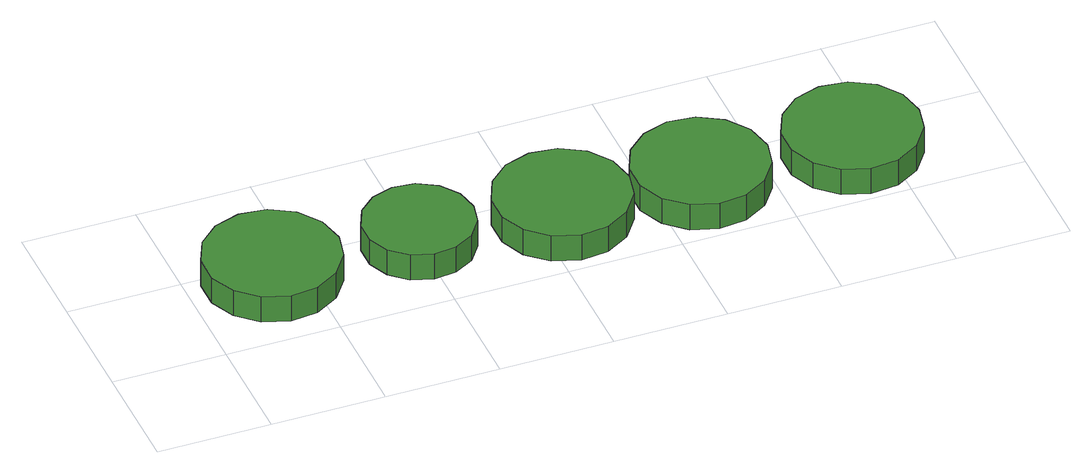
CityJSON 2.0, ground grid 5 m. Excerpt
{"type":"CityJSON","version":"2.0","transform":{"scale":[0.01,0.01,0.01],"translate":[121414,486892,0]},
"CityObjects":{
"tree1":{"type":"SolitaryVegetationObject","attributes":{"function":"something"},"geometry":[{"type":"MultiSurface","lod":"1","boundaries":[[[0,1,2,3,4,5,6,7,8,9,10,11,12,13,14]],[[15,16,17,18,19,20,21,22,23,24,25,26,27,28,29]],[[0,29,28,1]],[[1,28,27,2]],[[2,27,26,3]],[[3,26,25,4]],[[4,25,24,5]],[[5,24,23,6]],[[6,23,22,7]],[[7,22,21,8]],[[8,21,20,9]],[[9,20,19,10]],[[10,19,18,11]],[[11,18,17,12]],[[12,17,16,13]],[[13,16,15,14]],[[14,15,29,0]]]}]},
"tree2":{"type":"SolitaryVegetationObject","attributes":{"function":"something"},"geometry":[{"type":"MultiSurface","lod":"1","boundaries":[[[30,31,32,33,34,35,36,37,38,39,40,41,42,43,44]],[[45,46,47,48,49,50,51,52,53,54,55,56,57,58,59]],[[30,59,58,31]],[[31,58,57,32]],[[32,57,56,33]],[[33,56,55,34]],[[34,55,54,35]],[[35,54,53,36]],[[36,53,52,37]],[[37,52,51,38]],[[38,51,50,39]],[[39,50,49,40]],[[40,49,48,41]],[[41,48,47,42]],[[42,47,46,43]],[[43,46,45,44]],[[44,45,59,30]]]}]},
"tree3":{"type":"SolitaryVegetationObject","attributes":{"function":"something"},"geometry":[{"type":"MultiSurface","lod":"1","boundaries":[[[60,61,62,63,64,65,66,67,68,69,70,71,72,73,74]],[[75,76,77,78,79,80,81,82,83,84,85,86,87,88,89]],[[60,89,88,61]],[[61,88,87,62]],[[62,87,86,63]],[[63,86,85,64]],[[64,85,84,65]],[[65,84,83,66]],[[66,83,82,67]],[[67,82,81,68]],[[68,81,80,69]],[[69,80,79,70]],[[70,79,78,71]],[[71,78,77,72]],[[72,77,76,73]],[[73,76,75,74]],[[74,75,89,60]]]}]},
"tree4":{"type":"SolitaryVegetationObject","attributes":{"function":"something"},"geometry":[{"type":"MultiSurface","lod":"1","boundaries":[[[90,91,92,93,94,95,96,97,98,99,100,101,102,103,104]],[[105,106,107,108,109,110,111,112,113,114,115,116,117,118,119]],[[90,119,118,91]],[[91,118,117,92]],[[92,117,116,93]],[[93,116,115,94]],[[94,115,114,95]],[[95,114,113,96]],[[96,113,112,97]],[[97,112,111,98]],[[98,111,110,99]],[[99,110,109,100]],[[100,109,108,101]],[[101,108,107,102]],[[102,107,106,103]],[[103,106,105,104]],[[104,105,119,90]]]}]},
"tree5":{"type":"SolitaryVegetationObject","attributes":{"function":"something"},"geometry":[{"type":"MultiSurface","lod":"1","boundaries":[[[120,121,122,123,124,125,126,127,128,129,130,131,132,133,134]],[[135,136,137,138,139,140,141,142,143,144,145,146,147,148,149]],[[120,149,148,121]],[[121,148,147,122]],[[122,147,146,123]],[[123,146,145,124]],[[124,145,144,125]],[[125,144,143,126]],[[126,143,142,127]],[[127,142,141,128]],[[128,141,140,129]],[[129,140,139,130]],[[130,139,138,131]],[[131,138,137,132]],[[132,137,136,133]],[[133,136,135,134]],[[134,135,149,120]]]}]}
},
"vertices":[
[638,363,169],[612,483,169],[540,582,169],[434,643,169],[313,656,169],[197,618,169],[106,536,169],[56,424,169],[56,302,169],[106,190,169],[197,108,169],[313,71,169],[434,83,169],[540,145,169],[612,243,169],[612,243,40],[540,145,40],[434,83,40],[313,71,40],[197,108,40],[106,190,40],[56,302,40],[56,424,40],[106,536,40],[197,618,40],[313,656,40],[434,643,40],[540,582,40],[612,483,40],[638,363,40],
[1230,370,155],[1210,467,155],[1151,548,155],[1065,598,155],[966,608,155],[871,577,155],[797,511,155],[756,420,155],[756,320,155],[797,229,155],[871,162,155],[966,131,155],[1065,142,155],[1151,192,155],[1210,272,155],[1210,272,26],[1151,192,26],[1065,142,26],[966,131,26],[871,162,26],[797,229,26],[756,320,26],[756,420,26],[797,511,26],[871,577,26],[966,608,26],[1065,598,26],[1151,548,26],[1210,467,26],[1230,370,26],
[1897,332,147],[1872,452,147],[1800,551,147],[1694,612,147],[1573,625,147],[1456,587,147],[1365,505,147],[1316,393,147],[1316,271,147],[1365,159,147],[1456,78,147],[1573,40,147],[1694,53,147],[1800,114,147],[1872,213,147],[1872,213,18],[1800,114,18],[1694,53,18],[1573,40,18],[1456,78,18],[1365,159,18],[1316,271,18],[1316,393,18],[1365,505,18],[1456,587,18],[1573,625,18],[1694,612,18],[1800,551,18],[1872,452,18],[1897,332,18],
[2497,317,149],[2471,437,149],[2399,536,149],[2293,597,149],[2172,610,149],[2056,572,149],[1965,490,149],[1915,378,149],[1915,256,149],[1965,144,149],[2056,62,149],[2172,25,149],[2293,37,149],[2399,99,149],[2471,197,149],[2471,197,20],[2399,99,20],[2293,37,20],[2172,25,20],[2056,62,20],[1965,144,20],[1915,256,20],[1915,378,20],[1965,490,20],[2056,572,20],[2172,610,20],[2293,597,20],[2399,536,20],[2471,437,20],[2497,317,20],
[3164,324,136],[3139,443,136],[3067,542,136],[2961,603,136],[2839,616,136],[2723,578,136],[2632,497,136],[2582,385,136],[2582,263,136],[2632,151,136],[2723,69,136],[2839,31,136],[2961,44,136],[3067,105,136],[3139,204,136],[3139,204,7],[3067,105,7],[2961,44,7],[2839,31,7],[2723,69,7],[2632,151,7],[2582,263,7],[2582,385,7],[2632,497,7],[2723,578,7],[2839,616,7],[2961,603,7],[3067,542,7],[3139,443,7],[3164,324,7]
]}
